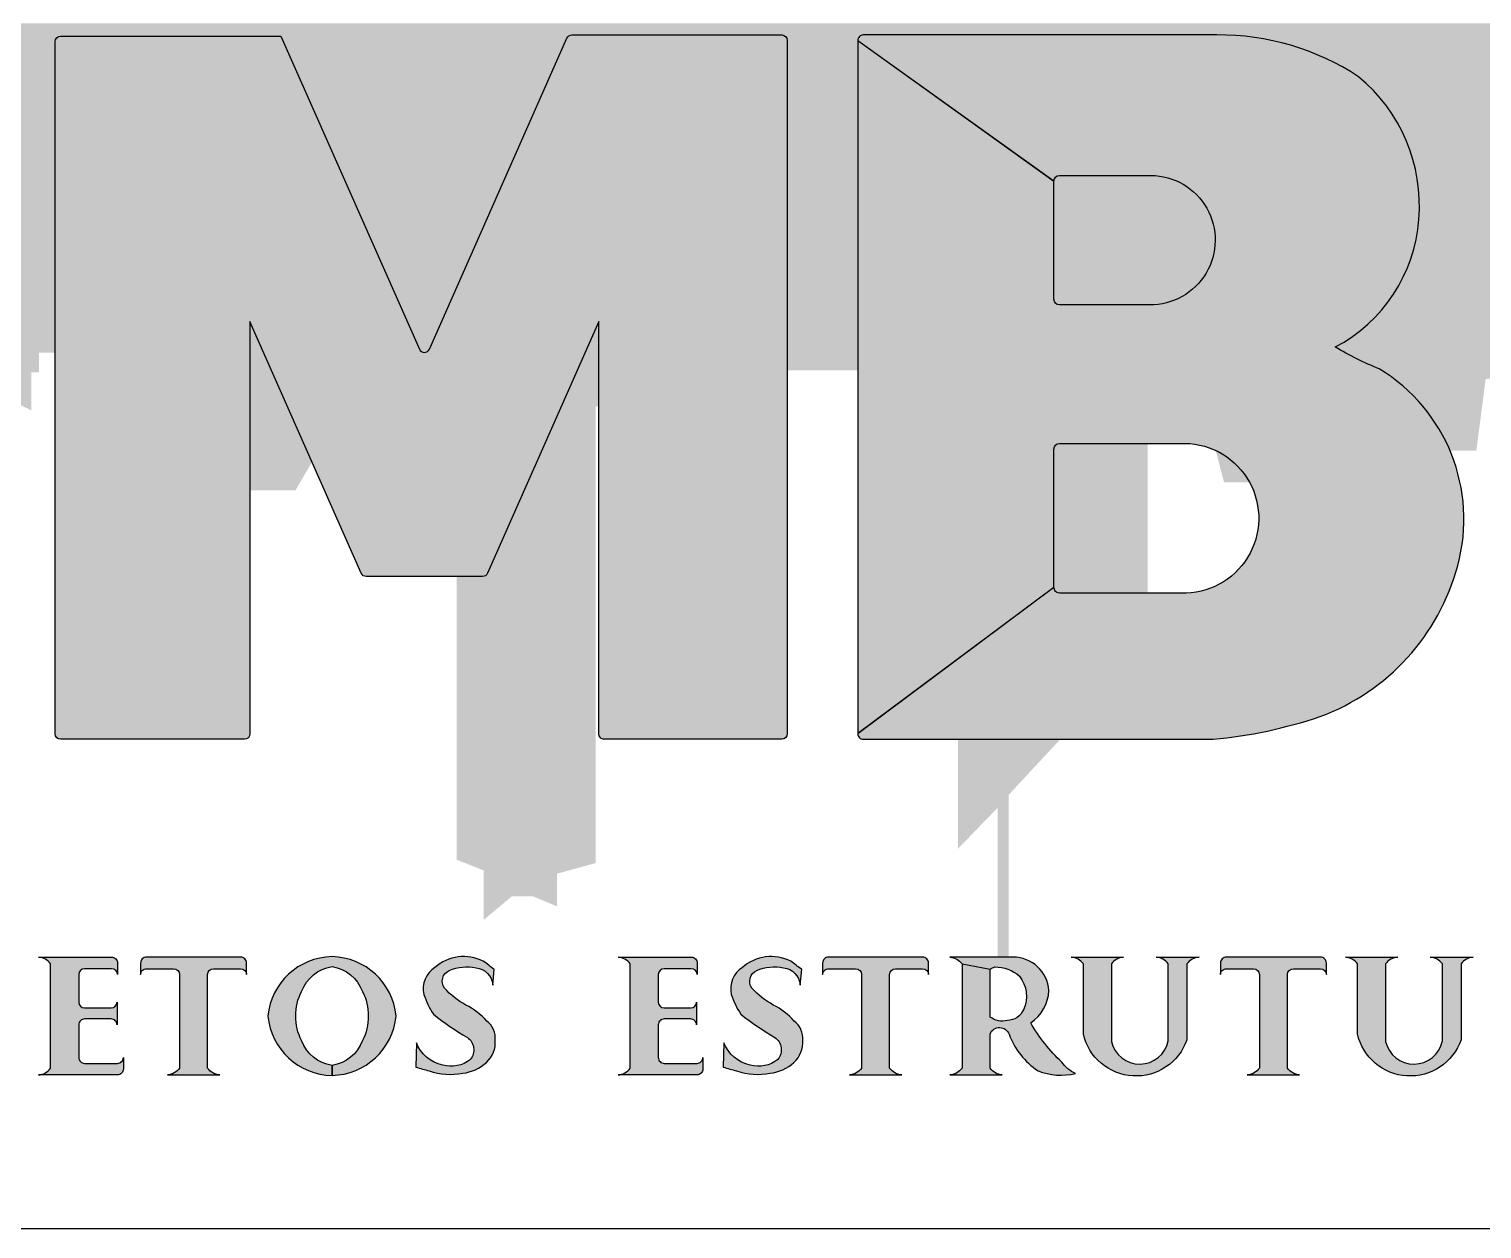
# Model space of a CAD drawing. Extents: x -1 to 122, y -1 to 61.
# Drawn here: x 106.956 to 108.926, y 7.14 to 8.766 of the extents above; entities that cross this region are included whole.
import ezdxf
from ezdxf.enums import TextEntityAlignment as Align

# ---------------------------------------------------------------- set-up
doc = ezdxf.new("R2010")
doc.units = 0
doc.header["$MEASUREMENT"] = 0
doc.layers.get('0').update_dxf_attribs({"linetype": 'CONTINUOUS'})
for name, color, linetype in [('ARQ_CAR', 7, 'CONTINUOUS'), ('ARQ_CAR-TXT', 7, 'CONTINUOUS'), ('ARQ_TXT-2', 2, 'CONTINUOUS'), ('ARQ_TXT-4', 4, 'CONTINUOUS'), ('ARQ_VISTA 0', 251, 'CONTINUOUS'), ('ver', 20, 'CONTINUOUS')]:
    doc.layers.add(name, color=color, linetype=linetype)
doc.styles.add('01-MILLEU', font='GOTHIC.TTF')

# ---------------------------------------------------------------- blocks, each defined once
blk = doc.blocks.new('SELO METROCASA - EXECUTIVO')
at = {"layer": 'ARQ_CAR', "color": 5}
blk.add_lwpolyline([(0, 59.99999999994543), (-175, 59.99999999994542)], dxfattribs=at)
at = {"layer": 'ARQ_CAR-TXT', "color": 4, "style": '01-MILLEU'}
blk.add_attdef('ASSUNTO.DO.PROJETO', (-163.5403751093654, 18.20899999997266), '', height=3.691451246442872, dxfattribs=at)
at = {"layer": 'ARQ_TXT-2', "style": '01-MILLEU'}
for tag, p, height in [('DESCRIÇÃO.DA.REVISÃO_0', (-131.2403025830235, 156.4870554480729), 2), ('MC_XXX-XX', (-33.89999999985446, 82.80000000004092), 1.5), ('RESPONSÁVEL', (-33.99999999985448, 73.46000000005034), 1.5), ('COORDENADOR', (-33.99999999985448, 63.46000000005944), 1.5), ('XXX-XX', (-33.89999999985446, 51.19999999995453), 3.65), ('DISCIPLINA', (-33.89999999985446, 41.19999999996362), 3.65), ('OBRA', (-164.0087502187439, 39.31416704031011), 3), ('ENDEREÇO', (-164.0087502187439, 34.81416704031011), 3), ('ESCALA', (-155.5087502187439, 2.699999999999996), 2)]:
    blk.add_attdef(tag, p, '', height=height, dxfattribs=at)
for tag, p in [('N_REV0', (-169.7384224560608, 157.5440678589604)), ('R_DES', (-155.8362915799234, 157.4870554480729)), ('DATA_0', (-140.1637954612883, 157.4870554480729))]:
    blk.add_attdef(tag, text='', height=2, dxfattribs=at).set_placement(p, align=Align.MIDDLE_CENTER)
blk.add_attdef('DCP', text='', height=3.237200152157276, dxfattribs=at).set_placement((-23.61815879345405, 17.17673637628295), align=Align.MIDDLE_LEFT)
blk.add_attdef('DES', text='', height=2.988184755837485, dxfattribs=at).set_placement((-19.84147915505966, 12.19339888899008), align=Align.MIDDLE)
at = {"layer": 'ARQ_TXT-4', "style": '01-MILLEU'}
blk.add_attdef('CLIENTE', (-164.5087502187439, 45.79695220924827), '', height=5, dxfattribs=at)
at = {"layer": 'ARQ_VISTA 0', "style": '01-MILLEU'}
blk.add_attdef('LOGO', (-164.5087502187439, 77.38317315033532), '', height=5, dxfattribs=at)

msp = doc.modelspace()

# ---------------------------------------------------------------- hatches: boundary and pattern name
h = msp.add_hatch(color=256)
h.set_gradient(color1=(255, 255, 255), color2=(91, 91, 91), tint=1, name='CURVED')
h.paths.add_polyline_path([(107.3400362895281, 8.179189969191427), (107.2558638305321, 8.369504620833183), (107.2558638305321, 8.140946418475366), (107.3176169792681, 8.140946418475366)], flags=17)
edge = h.paths.add_edge_path()
edge.add_line((107.7288252055354, 8.255080965202339), (107.7288252055354, 8.36950462083341))
edge.add_line((107.7288252055354, 8.369504620833183), (107.5779272620765, 8.02832307659223))
edge.add_arc((107.5711275320913, 8.03133046455973), 0.007435099881939786, 270, 336.1411279704151, ccw=False)
edge.add_line((107.5711275320913, 8.023895364677216), (107.5362302305065, 8.023895364677216))
edge.add_line((107.536230230506, 8.023895364677216), (107.536230230506, 7.640055479364761))
edge.add_line((107.536230230506, 7.640055479365216), (107.5726256083357, 7.625609623579109))
edge.add_line((107.5726256083362, 7.625609623579109), (107.5726256083362, 7.558506069211987))
edge.add_line((107.5726256083362, 7.558506069212214), (107.610940887473, 7.590569013226329))
edge.add_line((107.6109408874735, 7.590569013225647), (107.6394154333865, 7.590569013225647))
edge.add_line((107.6394154333861, 7.590569013225647), (107.6722152643828, 7.576879192917247))
edge.add_line((107.6722152643828, 7.576879192917474), (107.6722152643828, 7.621190886068732))
edge.add_line((107.6722152643828, 7.621190886068504), (107.724397239614, 7.635601214591858))
edge.add_line((107.7243972396131, 7.635601214592313), (107.7243972396131, 8.253936634984072))
edge.add_line((107.7243972396131, 8.253936634984072), (107.7288252055349, 8.255080965202339))
edge = h.paths.add_edge_path(flags=17)
edge.add_arc((108.5219187328529, 8.102931661331965), 0.1014001564731682, 28.79111662675934, 64.88071122991677)
edge.add_line((108.5649635313165, 8.194741993310615), (108.5761916775699, 8.151767781827218))
edge.add_line((108.576191677569, 8.151767781827218), (108.6107839401488, 8.151767781827218))
edge = h.paths.add_edge_path()
edge.add_line((108.0798318767669, 8.303210101771171), (108.0798318767669, 8.74982294549595))
edge.add_line((108.0798318767669, 8.74982294549595), (108.3456641983829, 8.559457909053933))
edge.add_line((108.3456641983829, 8.55945790905416), (108.3456641983829, 8.39966732536918))
edge.add_arc((108.353099298265, 8.39966732536918), 0.007435099881940207, 180, 270)
edge.add_line((108.353099298265, 8.392232225487348), (108.4753758804381, 8.392232225487348))
edge.add_arc((108.476557177063, 8.479915714229307), 0.08769144576129384, 269.2281418382186, 450.3257853274533)
edge.add_line((108.4760585638545, 8.5676057424228), (108.3530992982659, 8.5676057424228))
edge.add_arc((108.353099298265, 8.560170642540967), 0.007435099881940207, 90, 180)
edge.add_line((108.3456641983829, 8.560170642540967), (108.0798318767669, 8.750535678982985))
edge.add_arc((108.0872669766499, 8.750535678982985), 0.007435099881940207, 90, 180, ccw=False)
edge.add_line((108.0872669766499, 8.757970778864589), (108.5667006573762, 8.757970778864589))
edge.add_arc((108.5696062198384, 8.414159599697356), 0.3438234564622648, 56.65671037308363, 90.4841974699915, ccw=False)
edge.add_arc((108.6156169817836, 8.527038422051234), 0.2254746008920237, -4.873497589609713, 50.6468058414215, ccw=False)
edge.add_arc((108.6280688213814, 8.523424739742083), 0.2127759682980724, 297.7002908840801, 355.8112263864524, ccw=False)
edge.add_arc((108.9581387095667, 8.724360193423351), 0.4527803385749835, 239.3003060874027, 247.7311382111136)
edge.add_arc((108.6633929940689, 8.101672020962539), 0.2380208373245867, 22.985379362345725, 58.83885732105989, ccw=False)
edge.add_line((108.8825160550431, 8.194618258918169), (108.9182960149596, 8.194618258918169))
edge.add_line((108.9182960149591, 8.194618258918169), (108.9308995471355, 8.291640476240943))
edge.add_line((108.9308995471355, 8.29164047624117), (108.9878488865164, 8.299075034947052))
edge.add_line((108.9878488865169, 8.299075034947279), (108.9878488865169, 8.223557321926862))
edge.add_line((108.9878488865169, 8.223557321927089), (109.0346860896169, 8.113636518586688))
edge.add_line((109.0346860896165, 8.11363651858646), (109.0998136637744, 8.224681111103607))
edge.add_line((109.0998136637753, 8.224681111103834), (109.0998136637753, 8.350084903541344))
edge.add_line((109.0998136637753, 8.350084903540889), (109.2137869391821, 8.350084903540889))
edge.add_line((109.2137869391817, 8.350084903540889), (109.2137869391817, 8.130773304498732))
edge.add_line((109.2137869391817, 8.130773304498959), (109.3394403657343, 8.121753485392034))
edge.add_line((109.3394403657343, 8.121753485392034), (109.3394403657343, 8.30456544768326))
edge.add_line((109.3394403657343, 8.304565447683714), (109.4608647236718, 8.304565447683714))
edge.add_line((109.4608647236718, 8.304565447683714), (109.4608647236718, 8.259412158020083))
edge.add_line((109.4608647236718, 8.259412158019856), (109.4981398582253, 8.259412158019856))
edge.add_line((109.4981398582258, 8.259412158019856), (109.4981398582258, 8.30193730610931))
edge.add_line((109.4981398582258, 8.301937306109082), (109.5745727023845, 8.301937306109082))
edge.add_line((109.5745727023845, 8.301937306109082), (109.5890115265624, 8.383930451225567))
edge.add_line((109.5890115265624, 8.383930451225794), (109.6490463944055, 8.383930451225794))
edge.add_line((109.6490463944046, 8.383930451225794), (109.6577307146025, 8.33336021197924))
edge.add_line((109.6577307146034, 8.33336021197924), (109.6709459557682, 8.33336021197924))
edge.add_line((109.6709459557673, 8.33336021197924), (109.6641495743178, 8.385817392280885))
edge.add_line((109.6641495743187, 8.38581739228134), (109.760721532038, 8.443744676206094))
edge.add_line((109.7607215320376, 8.443744676205867), (109.7869476162604, 8.525296330762373))
edge.add_line((109.7869476162604, 8.525296330762373), (109.7869476162604, 8.657593014318351))
edge.add_arc((109.8147133675465, 8.71571202429486), 0.06441083965582263, 115.5479368449065, 244.4643475700548, ccw=False)
edge.add_line((109.7869351559797, 8.773825079861396), (106.1053726559798, 8.773825079861396))
edge.add_arc((106.0656723515116, 8.705148395280318), 0.07932591745437188, -13.735721130798993, 59.9688479829353, ccw=False)
edge.add_arc((106.011098817918, 8.73711578860052), 0.1410943101645076, 301.3760795084615, 338.8959344118896, ccw=False)
edge.add_line((106.0845600271404, 8.616653947752681), (106.1323083985457, 8.44031900506279))
edge.add_arc((106.1165118746962, 8.285112740838983), 0.1560080594711831, 38.356784728823584, 84.1885831267299, ccw=False)
edge.add_arc((106.1862951603388, 8.349877100207593), 0.06155306664482096, -63.662093375288975, 31.375701434723908, ccw=False)
edge.add_line((106.2136040527238, 8.294713666575987), (106.2130800608074, 8.252215013394377))
edge.add_line((106.2130800608069, 8.252215013394604), (106.2910054154835, 8.113993980875463))
edge.add_line((106.2910054154849, 8.113993980875236), (106.3502725320226, 8.112348504774943))
edge.add_arc((106.3564528002115, 8.039412298619524), 0.0731975811294393, -36.624065952300384, 94.84340274656921, ccw=False)
edge.add_line((106.4151987612549, 7.9957454010394), (106.5014769596682, 7.987506360588483))
edge.add_line((106.5014769596686, 7.987506360588938), (106.5284045329117, 8.06110839324269))
edge.add_line((106.5284045329117, 8.06110839324269), (106.6588902376715, 8.08515525911848))
edge.add_line((106.6588902376715, 8.085155259118253), (106.6588902376715, 8.306652031152723))
edge.add_line((106.6588902376715, 8.306652031153405), (106.6964918975813, 8.318375151975758))
edge.add_line((106.6964918975822, 8.318375151975076), (106.7240592360739, 8.286984981548855))
edge.add_line((106.7240592360726, 8.286984981548855), (106.771516977631, 8.286984981548855))
edge.add_line((106.7715169776319, 8.286984981548855), (106.7715169776319, 8.049697135002177))
edge.add_line((106.7715169776319, 8.049697135002177), (106.7951995968409, 8.049697135002177))
edge.add_line((106.7951995968405, 8.049697135002177), (106.7951995968405, 7.992036004469171))
edge.add_line((106.7951995968405, 7.992036004469171), (106.8264982528857, 7.992036004469171))
edge.add_line((106.8264982528857, 7.992036004469171), (106.8455010879133, 7.956842500981153))
edge.add_line((106.8455010879137, 7.956842500981153), (106.8628271488091, 7.956842500981153))
edge.add_line((106.8628271488086, 7.956842500981153), (106.880153209704, 7.989242871878602))
edge.add_line((106.8801532097054, 7.989242871878375), (106.9025094279599, 7.989242871878375))
edge.add_line((106.9025094279595, 7.989242871878375), (106.9025094279595, 8.04969713500195))
edge.add_line((106.9025094279595, 8.049697135002177), (106.931572495187, 8.049697135002177))
edge.add_line((106.931572495187, 8.049697135002177), (106.931572495187, 8.262327692705))
edge.add_line((106.931572495187, 8.262327692705227), (106.959392917648, 8.249350005155335))
edge.add_line((106.9593929176475, 8.249350005155108), (106.9593929176475, 8.30055940668062))
edge.add_line((106.9593929176475, 8.30055940668062), (106.9699206166514, 8.30055940668062))
edge.add_line((106.9699206166519, 8.30055940668062), (106.9699206166519, 8.327246347787465))
edge.add_line((106.9699206166519, 8.327246347787465), (106.9917869230948, 8.327246347787465))
edge.add_line((106.9917869230943, 8.327246347787465), (106.9917869230943, 8.748969304414956))
edge.add_arc((106.9992220229764, 8.748969304415184), 0.007435099881940207, 90, 180, ccw=False)
edge.add_line((106.9992220229764, 8.756404404297243), (107.2978811510287, 8.756404404297243))
edge.add_line((107.2978811510292, 8.756404404297243), (107.485544788049, 8.332095311618374))
edge.add_arc((107.4923445180333, 8.33510269958542), 0.007435099881939786, 203.8588720295849, 336.141127970415)
edge.add_line((107.499144248019, 8.332095311618374), (107.6855423713304, 8.753543066950485))
edge.add_arc((107.6923421013156, 8.750535678982985), 0.007435099881939786, 90, 156.1411279704151, ccw=False)
edge.add_line((107.6923421013156, 8.757970778864589), (107.9766183987353, 8.757970778864589))
edge.add_arc((107.9766183987339, 8.750535678982985), 0.007435099881940207, 0, 90, ccw=False)
edge.add_line((107.9840534986164, 8.750535678982985), (107.9840534986164, 8.303210101771398))
edge.add_line((107.9840534986164, 8.303210101771171), (108.0798318767678, 8.303210101771171))
h.paths.add_polyline_path([(108.3542146201056, 7.80329328845373), (108.2155622867575, 7.80329328845373), (108.2155622867575, 7.654999702176426), (108.2696270300102, 7.710734204034267), (108.2696270300102, 7.495833623944506), (108.2843578868482, 7.495833623944506), (108.2843578868482, 7.728013646412634)])
edge = h.paths.add_edge_path()
edge.add_line((108.2155622867575, 7.911969395142066), (108.3456641983834, 8.00901211770774))
edge.add_arc((108.353099298265, 8.009012117707513), 0.007435099881940207, 180, 270)
edge.add_line((108.353099298265, 8.001577017825682), (108.4726074702338, 8.001577017825682))
edge.add_line((108.4726074702343, 8.001577017825682), (108.4726074702343, 8.204177720175537))
edge.add_line((108.4726074702343, 8.204177720175537), (108.3530992982654, 8.204177720175537))
edge.add_arc((108.353099298265, 8.196742620293477), 0.007435099881940207, 90, 180)
edge.add_line((108.3456641983829, 8.196742620293477), (108.3456641983829, 8.009724851194093))
edge.add_line((108.3456641983829, 8.009724851194548), (108.2155622867575, 7.9126821286291))
edge.add_line((108.2155622867575, 7.912682128628646), (108.2155622867575, 7.911969395141838))
h = msp.add_hatch(color=256)
edge = h.paths.add_edge_path()
edge.add_line((107.0237108930905, 7.484386151132682), (107.0237108930905, 7.447250289680639))
edge.add_arc((107.0317641426123, 7.447250289680525), 0.008053249521822181, 179.9999999991912, 269.9999999991912)
edge.add_line((107.0317641426122, 7.439197040158703), (107.0676515615695, 7.439197040158703))
edge.add_arc((107.0676515615694, 7.447250289680525), 0.008053249521822181, 270.0000000008088, 360.0000000008088)
edge.add_line((107.0757048110912, 7.447250289680639), (107.0757048110912, 7.416220616607504))
edge.add_arc((107.0676515615694, 7.416220616607646), 0.008053249521822181, 359.9999999989889, 449.9999999991912)
edge.add_line((107.0676515615695, 7.42427386612944), (107.0317641426122, 7.42427386612944))
edge.add_arc((107.0317641426123, 7.416220616607646), 0.00805324952179376, 90.00000000080884, 180.000000001011)
edge.add_line((107.0237108930905, 7.416220616607504), (107.0237108930905, 7.372132085341988))
edge.add_arc((107.0317641426123, 7.372132085341846), 0.008053249521822181, 179.999999998989, 269.9999999991912)
edge.add_line((107.0317641426122, 7.364078835820052), (107.0761968730689, 7.364078835820052))
edge.add_arc((107.076196873069, 7.372132085342074), 0.008053249522021133, 269.9999999991912, 359.9999999993934)
edge.add_line((107.084250122591, 7.372132085341988), (107.084250122591, 7.356490856993375))
edge.add_arc((107.076196873069, 7.356490856993474), 0.008053249522049555, 269.9999999991912, 359.9999999992923, ccw=False)
edge.add_line((107.0761968730689, 7.348437607471439), (106.9692036481778, 7.348437607471894))
edge.add_arc((106.9679459817279, 7.369924529388172), 0.02152369713444604, 273.3497984584882, 325.3443014952986)
edge.add_line((106.9856510298822, 7.357685215347416), (106.9856510298827, 7.498833021126572))
edge.add_arc((106.9679459817275, 7.486593707085689), 0.02152369713525236, 34.65569850360473, 86.65020154042938)
edge.add_line((106.9692036481778, 7.508080629002777), (107.0683991698287, 7.508080629003004))
edge.add_arc((107.0683991698285, 7.500027379481082), 0.008053249521921657, -1.718774456094252e-09, 89.9999999983823, ccw=False)
edge.add_line((107.0764524193504, 7.500027379480841), (107.0764524193504, 7.484386151132682))
edge.add_arc((107.0683991698286, 7.484386151132796), 0.008053249521822181, 359.9999999991911, 449.9999999991912)
edge.add_line((107.0683991698287, 7.492439400654618), (107.0317641426122, 7.492439400654618))
edge.add_arc((107.0317641426123, 7.484386151132796), 0.008053249521822181, 90.00000000080884, 180.0000000008088)
h = msp.add_hatch(color=256)
edge = h.paths.add_edge_path()
edge.add_line((107.1156466818301, 7.492439400654618), (107.1522817090462, 7.492439400654618))
edge.add_arc((107.1522817090456, 7.484386151133251), 0.008053249521367434, -4.044181878271047e-09, 89.99999999595582, ccw=False)
edge.add_line((107.160334958567, 7.484386151132682), (107.160334958567, 7.357685215347644))
edge.add_arc((107.1426299104124, 7.369924529388413), 0.02152369713472013, 273.34979845935686, 325.3443014957837, ccw=False)
edge.add_line((107.1438875768626, 7.348437607471894), (107.2148422034801, 7.348437607471894))
edge.add_arc((107.2160998699296, 7.369924529389237), 0.02152369713549011, 214.6556985061748, 266.65020154258394, ccw=False)
edge.add_line((107.1983948217748, 7.357685215347416), (107.1983948217752, 7.484386151132682))
edge.add_arc((107.2064480712973, 7.484386151132568), 0.008053249522049555, 89.99999999919117, 179.9999999991912, ccw=False)
edge.add_line((107.2064480712974, 7.492439400654618), (107.2430830985135, 7.492439400654618))
edge.add_arc((107.2430830985134, 7.484386151132796), 0.008053249521822181, -8.088250069704372e-10, 89.99999999919117, ccw=False)
edge.add_line((107.2511363480352, 7.484386151132682), (107.2511363480352, 7.500027379480841))
edge.add_arc((107.2430830985135, 7.500027379481281), 0.008053249521708494, 359.9999999968657, 450)
edge.add_line((107.2430830985135, 7.508080629003004), (107.1156466818292, 7.508080629003004))
edge.add_arc((107.115646681829, 7.500027379481054), 0.008053249521950079, 89.99999999838232, 180.0000000015166)
edge.add_line((107.107593432307, 7.500027379480841), (107.1075934323075, 7.484386151132682))
edge.add_arc((107.1156466818298, 7.484386151132341), 0.008053249522276928, 89.99999999757352, 179.9999999975735, ccw=False)
h = msp.add_hatch(color=256)
edge = h.paths.add_edge_path()
edge.add_arc((107.3899476347883, 7.428603356823871), 0.07207826935997924, 152.7993499205295, 180.273639939103, ccw=False)
edge.add_arc((107.3749346701002, 7.443470821212983), 0.05231764032300545, 98.6296822146557, 159.7826077347072, ccw=False)
edge.add_arc((107.3592344024851, 7.443470821227891), 0.05231764030998428, 20.217392250242426, 81.370317770339, ccw=False)
edge.add_arc((107.3442214377885, 7.428603356825079), 0.0720782693590939, -0.2736399420547855, 27.200650076517775, ccw=False)
edge.add_arc((107.3442214377881, 7.427914879648725), 0.07207826935950509, -27.200650082687787, 0.27363993587408686, ccw=False)
edge.add_arc((107.3592344024837, 7.413047415243511), 0.05231764030943539, 278.76519178568003, 339.7826077440776, ccw=False)
edge.add_line((107.3672068492064, 7.361340785293393), (107.3672908160646, 7.347758615302425))
edge.add_arc((107.3651853699836, 7.437004272271182), 0.08927048891422704, 271.3514472975953, 354.3781498217149)
edge.add_arc((107.365185369986, 7.419513964202096), 0.08927048891204403, 5.621850179324797, 88.78098098363274)
edge.add_arc((107.3689837026015, 7.419513964196156), 0.08927048891817335, 91.21901902190336, 174.3781498261762)
edge.add_arc((107.3689837025843, 7.437004272258733), 0.0892704889018642, 185.6218501799863, 268.7809809842229)
edge.add_line((107.3670845362821, 7.347753987350913), (107.3670845362807, 7.361322074386678))
edge.add_arc((107.3749346700914, 7.413047415243156), 0.05231764030960599, 200.217392253067, 261.37031777317253, ccw=False)
edge.add_arc((107.3899476347879, 7.427914879647275), 0.07207826935952398, 179.7263600609856, 207.2006500795553, ccw=False)
h = msp.add_hatch(color=256)
edge = h.paths.add_edge_path()
edge.add_line((107.5848715733063, 7.470227260163753), (107.5870363461458, 7.49130924630326))
edge.add_arc((107.2390905393114, 7.047470451831018), 0.5639673394551917, 51.90545741660456, 53.7998681606691)
edge.add_arc((107.5457260462361, 7.449785383223073), 0.05903891168631634, 63.38628239164039, 131.4851206111991)
edge.add_arc((107.5243985691897, 7.465344408033729), 0.03373530265540806, 121.8087769260182, 193.1985737774331)
edge.add_arc((107.5968574480002, 7.491403139910105), 0.1105828393868205, 197.7764633617873, 213.3353108128068)
edge.add_arc((107.7474219722976, 7.739116637810355), 0.3926676846567314, 231.7769635887458, 239.9221715820284)
edge.add_arc((107.5384644955025, 7.38245369734301), 0.02079664085060931, -38.712236674121016, 54.21108590954651, ccw=False)
edge.add_arc((107.5286344848414, 7.401380877168009), 0.04121590710825205, 253.8125356197262, 309.2141784595346, ccw=False)
edge.add_arc((107.5269512337286, 7.409508058337991), 0.04870659061162703, 200.8696015593324, 258.3842193008579, ccw=False)
edge.add_line((107.4814401066377, 7.392156710265724), (107.4805407041553, 7.359172292372747))
edge.add_arc((107.5464256373371, 7.557451882276879), 0.208939273936041, 251.6192309193975, 256.8096045761042)
edge.add_arc((107.5281023778061, 7.440062527803406), 0.09090718661694658, 251.1614880014443, 280.3260857454311)
edge.add_arc((107.537148514404, 7.40842534624764), 0.05825044063865836, 277.1487196683918, 312.4295212039684)
edge.add_arc((107.5517068044745, 7.392610944174535), 0.03675555759522255, 312.3112323815462, 364.5404329531328)
edge.add_arc((107.5589095364533, 7.398050787549593), 0.02954601180209101, 355.0874483459567, 412.5658796805045)
edge.add_arc((107.5063132536342, 7.358574791157153), 0.09454732600308954, 41.73356031145593, 63.4900531348983)
edge.add_arc((107.6046268983262, 7.544534081967043), 0.1158490243662068, 222.637660894831, 241.02972579320618, ccw=False)
edge.add_arc((107.5328381961299, 7.47531278832804), 0.01631220399906531, 114.49888019732981, 214.5461645920514, ccw=False)
edge.add_arc((107.5498596228178, 7.432982650300829), 0.06192411819834427, 78.39844071808619, 112.58852344850911, ccw=False)
edge.add_arc((107.5593969954428, 7.468213452340407), 0.02559482696772676, 5.006828761119891, 83.45846445024091, ccw=False)
edge.add_arc((107.5843100942951, 7.470396058074698), 0.000586303176426888, -16.732398929185877, 5.006828676101975, ccw=False)
h = msp.add_hatch(color=256)
edge = h.paths.add_edge_path()
edge.add_line((107.8093697112112, 7.484386151132682), (107.8093697112112, 7.447250289680639))
edge.add_arc((107.8174229607332, 7.447250289680753), 0.008053249522049555, 180.0000000008088, 270.0000000008088)
edge.add_line((107.8174229607334, 7.439197040158703), (107.8533103796903, 7.439197040158703))
edge.add_arc((107.8533103796904, 7.447250289680753), 0.008053249522049555, 269.9999999991912, 359.9999999991911)
edge.add_line((107.8613636292124, 7.447250289680639), (107.8613636292124, 7.416220616607504))
edge.add_arc((107.8533103796904, 7.416220616607418), 0.008053249522049555, 6.066286630449074e-10, 90.00000000080884)
edge.add_line((107.8533103796903, 7.42427386612944), (107.8174229607334, 7.42427386612944))
edge.add_arc((107.8174229607332, 7.416220616607418), 0.008053249522021133, 89.99999999919116, 179.9999999993934)
edge.add_line((107.8093697112112, 7.416220616607504), (107.8093697112112, 7.372132085341988))
edge.add_arc((107.8174229607332, 7.372132085342074), 0.008053249522049555, 180.0000000006066, 270.0000000008088)
edge.add_line((107.8174229607334, 7.364078835820052), (107.8618556911901, 7.364078835820052))
edge.add_arc((107.86185569119, 7.372132085341846), 0.00805324952179376, 270.0000000008088, 360.0000000010111)
edge.add_line((107.8699089407118, 7.372132085341988), (107.8699089407118, 7.356490856993375))
edge.add_arc((107.86185569119, 7.356490856993247), 0.008053249521822181, -89.99999999919117, 9.098926057049539e-10, ccw=False)
edge.add_line((107.8618556911901, 7.348437607471439), (107.7548624662985, 7.348437607471894))
edge.add_arc((107.7536047998489, 7.369924529388641), 0.02152369713490091, 273.349798457811, 325.3443014946159)
edge.add_line((107.7713098480034, 7.357685215347416), (107.7713098480039, 7.498833021126572))
edge.add_arc((107.7536047998484, 7.48659370708522), 0.02152369713570607, 34.65569850428743, 86.65020154110657)
edge.add_line((107.7548624662985, 7.508080629002777), (107.8540579879495, 7.508080629003004))
edge.add_arc((107.8540579879495, 7.500027379480855), 0.00805324952214903, -1.0112444215337746e-10, 90, ccw=False)
edge.add_line((107.8621112374716, 7.500027379480841), (107.8621112374716, 7.484386151132682))
edge.add_arc((107.8540579879496, 7.484386151132568), 0.008053249522049555, 8.0883821739321e-10, 90.00000000080884)
edge.add_line((107.8540579879495, 7.492439400654618), (107.8174229607334, 7.492439400654618))
edge.add_arc((107.8174229607332, 7.484386151132568), 0.008053249522049555, 89.99999999919116, 179.9999999991912)
h = msp.add_hatch(color=256)
edge = h.paths.add_edge_path()
edge.add_line((108.0016539796478, 7.470227260163753), (108.0038187524869, 7.49130924630326))
edge.add_arc((107.6558729456525, 7.047470451831018), 0.5639673394551917, 51.90545741660456, 53.7998681606691)
edge.add_arc((107.9625084525772, 7.449785383223073), 0.05903891168631634, 63.38628239164039, 131.4851206111991)
edge.add_arc((107.9411809755308, 7.465344408033729), 0.03373530265540806, 121.8087769260182, 193.1985737774331)
edge.add_arc((108.0136398543413, 7.491403139910105), 0.1105828393868205, 197.7764633617873, 213.3353108128068)
edge.add_arc((108.164204378639, 7.739116637813552), 0.3926676846593841, 231.7769635890085, 239.922171582291)
edge.add_arc((107.955246901844, 7.38245369734301), 0.02079664085060931, -38.712236674121016, 54.21108590954651, ccw=False)
edge.add_arc((107.945416891183, 7.401380877168009), 0.04121590710825205, 253.8125356197262, 309.2141784595346, ccw=False)
edge.add_arc((107.9437336400702, 7.409508058337991), 0.04870659061162703, 200.8696015593324, 258.3842193008579, ccw=False)
edge.add_line((107.8982225129793, 7.392156710265724), (107.8973231104968, 7.359172292372747))
edge.add_arc((107.9632080436784, 7.557451882271863), 0.2089392739312088, 251.619230919023, 256.8096045757296)
edge.add_arc((107.9448847841471, 7.440062527803406), 0.09090718661694658, 251.1614880014443, 280.3260857454311)
edge.add_arc((107.9539309207451, 7.40842534624764), 0.05825044063865836, 277.1487196683918, 312.4295212039684)
edge.add_arc((107.9684892108159, 7.39261094417499), 0.03675555759540577, 312.3112323808069, 364.5404329523981)
edge.add_arc((107.9756919427948, 7.398050787549593), 0.02954601180209101, 355.0874483459567, 412.5658796805045)
edge.add_arc((107.9230956599755, 7.358574791155974), 0.09454732600404436, 41.73356031189762, 63.49005313534063)
edge.add_arc((108.0214093046675, 7.544534081965651), 0.1158490243650985, 222.6376608944004, 241.0297257927743, ccw=False)
edge.add_arc((107.9496206024715, 7.47531278832804), 0.01631220399906531, 114.49888019732981, 214.5461645920514, ccw=False)
edge.add_arc((107.9666420291591, 7.432982650301568), 0.06192411819757466, 78.39844071815469, 112.58852344857749, ccw=False)
edge.add_arc((107.9761794017839, 7.468213452340407), 0.02559482696772676, 5.006828761119891, 83.45846445024091, ccw=False)
edge.add_arc((108.0010925006365, 7.470396058073504), 0.0005863031763045626, -16.73239881107378, 5.0068287942501115, ccw=False)
h = msp.add_hatch(color=256)
edge = h.paths.add_edge_path()
edge.add_line((108.0402329514763, 7.492439400654618), (108.0768679786924, 7.492439400654618))
edge.add_arc((108.0768679786918, 7.484386151133251), 0.008053249521367434, -4.044181878271047e-09, 89.99999999595582, ccw=False)
edge.add_line((108.0849212282132, 7.484386151132682), (108.0849212282132, 7.357685215347644))
edge.add_arc((108.0672161800585, 7.369924529388413), 0.02152369713472013, 273.34979845935686, 325.3443014957837, ccw=False)
edge.add_line((108.0684738465087, 7.348437607471894), (108.1394284731263, 7.348437607471894))
edge.add_arc((108.1406861395758, 7.369924529389237), 0.02152369713549011, 214.6556985061748, 266.65020154258394, ccw=False)
edge.add_line((108.1229810914209, 7.357685215347416), (108.1229810914214, 7.484386151132682))
edge.add_arc((108.1310343409432, 7.484386151132796), 0.008053249521822181, 90.00000000080883, 180.0000000008088, ccw=False)
edge.add_line((108.1310343409431, 7.492439400654618), (108.1676693681597, 7.492439400654618))
edge.add_arc((108.1676693681596, 7.484386151132796), 0.008053249521822181, -8.088250069704372e-10, 89.99999999919117, ccw=False)
edge.add_line((108.1757226176814, 7.484386151132682), (108.1757226176814, 7.500027379480841))
edge.add_arc((108.1676693681597, 7.500027379481281), 0.008053249521708494, 359.9999999968657, 450)
edge.add_line((108.1676693681597, 7.508080629003004), (108.0402329514754, 7.508080629003004))
edge.add_arc((108.0402329514751, 7.500027379481054), 0.008053249521950079, 89.99999999838232, 180.0000000015166)
edge.add_line((108.0321797019532, 7.500027379480841), (108.0321797019537, 7.484386151132682))
edge.add_arc((108.0402329514759, 7.484386151132341), 0.008053249522276928, 89.99999999757352, 179.9999999975735, ccw=False)
h = msp.add_hatch(color=256)
edge = h.paths.add_edge_path()
edge.add_line((108.2903083547634, 7.508080629003004), (108.2046592854644, 7.508080629002777))
edge.add_arc((108.203401619014, 7.486593707085689), 0.02152369713528125, 34.65569850360481, 86.6502015404294, ccw=False)
edge.add_line((108.2211066671693, 7.498833021126572), (108.259166530377, 7.49156234135971))
edge.add_arc((108.2722648238764, 7.47341956711297), 0.02237689768410496, 107.01776355135209, 125.8276453518053, ccw=False)
edge.add_arc((108.266140438042, 7.445315315814483), 0.04950317675190786, 48.669566149871116, 90.49146809962548, ccw=False)
edge.add_arc((108.2643098037461, 7.45505076279693), 0.0440976735189825, -24.361826704739883, 38.47627495156712, ccw=False)
edge.add_arc((108.2820916388474, 7.446749529109297), 0.02447597113524231, 271.17540168582883, 336.16983829855644, ccw=False)
edge.add_arc((108.2756687071718, 7.448864700390104), 0.02747309181184231, 233.08232446750242, 284.5997571478239, ccw=False)
edge.add_line((108.259166530377, 7.426899980161167), (108.259166530377, 7.491491447421183))
edge.add_line((108.259166530377, 7.491491447421183), (108.2211066671693, 7.498576790177182))
edge.add_line((108.2211066671693, 7.498576790177182), (108.2211066671693, 7.357685215347871))
edge.add_arc((108.2034016190143, 7.369924529388868), 0.02152369713512997, 273.3497984589841, 325.34430149580214, ccw=False)
edge.add_line((108.2046592854644, 7.348437607471894), (108.2756139120824, 7.348437607471212))
edge.add_arc((108.2768715785329, 7.369924529388982), 0.02152369713597549, 214.6556985030701, 266.65020153993123, ccw=False)
edge.add_line((108.259166530377, 7.357685215347871), (108.259166530377, 7.403910088714653))
edge.add_arc((108.2719581727429, 7.398943127184481), 0.01372212888944371, 19.542839544252786, 158.7789379518911, ccw=False)
edge.add_arc((108.3816642616079, 7.440124871811918), 0.1034612886279771, 200.7121786128249, 236.2136212336623)
edge.add_arc((108.3555568108643, 7.432756581822289), 0.08466870373061618, 248.2117071131202, 283.3209701309112)
edge.add_arc((108.3937441496049, 7.392398831615864), 0.0459964870108197, 215.2901498066168, 246.0399279739704, ccw=False)
edge.add_arc((108.512432137352, 7.532131492932322), 0.2281797658803586, 209.7042529028118, 226.788900413569, ccw=False)
edge.add_arc((108.2831104098005, 7.465423918275476), 0.0558403870255343, 303.876863154667, 357.1471711071362)
edge.add_arc((108.2904197932137, 7.45951821032051), 0.04856254654380712, 3.69129873512087, 90.1314790705018)
h = msp.add_hatch(color=256)
edge = h.paths.add_edge_path()
edge.add_arc((108.4413191587095, 7.486593707085675), 0.02152369713529544, 93.34979845956842, 145.3443014963642)
edge.add_line((108.4236141105543, 7.498833021126572), (108.4236141105547, 7.393934485635143))
edge.add_arc((108.4620447395869, 7.402416994240184), 0.03935563746203893, 192.4469034688028, 348.5834064074969)
edge.add_line((108.5006216820538, 7.394626890906736), (108.5006216820547, 7.498833021126572))
edge.add_arc((108.4829166338995, 7.486593707085675), 0.02152369713526044, 34.65569850363584, 86.6502015404316)
edge.add_line((108.4841743003498, 7.508080629002777), (108.5424111548886, 7.508080629002777))
edge.add_arc((108.5436688213387, 7.486593707085206), 0.02152369713575031, 93.34979845889123, 145.3443014956815)
edge.add_line((108.5259637731832, 7.498833021126572), (108.5259637731823, 7.396119022487525))
edge.add_arc((108.456909327313, 7.420066937418866), 0.07308911768440234, 192.5055539860472, 340.8735777182344, ccw=False)
edge.add_line((108.3855542473461, 7.404240640100667), (108.3855542473465, 7.498833021126572))
edge.add_arc((108.3678491991911, 7.486593707085206), 0.02152369713571415, 34.65569850431854, 86.65020154110877)
edge.add_line((108.3691068656412, 7.508080629002777), (108.4400614922592, 7.508080629002777))
h = msp.add_hatch(color=256)
edge = h.paths.add_edge_path()
edge.add_line((108.5794879991726, 7.492439400654618), (108.6161230263887, 7.492439400654618))
edge.add_arc((108.6161230263881, 7.484386151133251), 0.008053249521367434, -4.044181878271047e-09, 89.99999999595582, ccw=False)
edge.add_line((108.6241762759095, 7.484386151132682), (108.6241762759095, 7.357685215347644))
edge.add_arc((108.6064712277546, 7.369924529388868), 0.02152369713516575, 273.34979845868196, 325.3443014951322, ccw=False)
edge.add_line((108.6077288942046, 7.348437607471894), (108.6786835208226, 7.348437607471894))
edge.add_arc((108.6799411872721, 7.369924529389237), 0.02152369713549011, 214.6556985061748, 266.65020154258394, ccw=False)
edge.add_line((108.6622361391173, 7.357685215347416), (108.6622361391177, 7.484386151132682))
edge.add_arc((108.6702893886395, 7.484386151132796), 0.008053249521822181, 90.00000000080883, 180.0000000008088, ccw=False)
edge.add_line((108.6702893886394, 7.492439400654618), (108.706924415856, 7.492439400654618))
edge.add_arc((108.7069244158559, 7.484386151132796), 0.008053249521822181, -8.088250069704372e-10, 89.99999999919117, ccw=False)
edge.add_line((108.7149776653777, 7.484386151132682), (108.7149776653777, 7.500027379480841))
edge.add_arc((108.706924415856, 7.500027379481281), 0.008053249521708494, 359.9999999968657, 450)
edge.add_line((108.706924415856, 7.508080629003004), (108.5794879991717, 7.508080629003004))
edge.add_arc((108.5794879991714, 7.500027379481054), 0.008053249521950079, 89.99999999838232, 180.0000000015166)
edge.add_line((108.5714347496495, 7.500027379480841), (108.5714347496495, 7.484386151132682))
edge.add_arc((108.579487999172, 7.484386151132114), 0.008053249522504302, 89.99999999595582, 179.9999999959558, ccw=False)
h = msp.add_hatch(color=256)
edge = h.paths.add_edge_path()
edge.add_arc((108.8128996017412, 7.486593707085675), 0.02152369713529544, 93.34979845956842, 145.3443014963642)
edge.add_line((108.795194553586, 7.498833021126572), (108.7951945535864, 7.393934485635143))
edge.add_arc((108.8336251826188, 7.402416994240227), 0.03935563746227014, 192.446903468792, 348.5834064075016)
edge.add_line((108.8722021250859, 7.394626890906736), (108.8722021250868, 7.498833021126572))
edge.add_arc((108.8544970769314, 7.486593707085206), 0.02152369713571415, 34.65569850431854, 86.65020154110877)
edge.add_line((108.8557547433815, 7.508080629002777), (108.9139915979203, 7.508080629002777))
edge.add_arc((108.9152492643706, 7.486593707085675), 0.02152369713529544, 93.34979845956842, 145.3443014963642)
edge.add_line((108.8975442162154, 7.498833021126572), (108.8975442162145, 7.396119022487525))
edge.add_arc((108.8284897703449, 7.420066937418937), 0.07308911768464044, 192.505553986063, 340.87357771824026, ccw=False)
edge.add_line((108.7571346903777, 7.404240640100667), (108.7571346903782, 7.498833021126572))
edge.add_arc((108.739429642223, 7.486593707085675), 0.02152369713526044, 34.65569850363584, 86.6502015404316)
edge.add_line((108.7406873086733, 7.508080629002777), (108.8116419352909, 7.508080629002777))
at = {"layer": 'ver'}
h = msp.add_hatch(color=256, dxfattribs=at)
edge = h.paths.add_edge_path()
edge.add_line((107.2978811510292, 8.75640440429747), (107.485544788049, 8.332095311618602))
edge.add_arc((107.492344518034, 8.335102699585903), 0.00743509988196812, 203.8588720296155, 336.1411279703846)
edge.add_line((107.499144248019, 8.332095311618602), (107.6855423713299, 8.75354306695094))
edge.add_arc((107.6923421013152, 8.75053567898307), 0.007435099882405986, 89.99999999649572, 156.1411279670872, ccw=False)
edge.add_line((107.6923421013156, 8.757970778865499), (107.9766183987339, 8.757970778865499))
edge.add_arc((107.976618398734, 8.750535678983098), 0.007435099882400209, 8.761276149016339e-10, 90.00000000087613, ccw=False)
edge.add_line((107.9840534986164, 8.750535678983212), (107.9840534986164, 7.810728388336472))
edge.add_arc((107.9766183987342, 7.810728388336813), 0.007435099882172835, 269.99999999737173, 359.99999999737173, ccw=False)
edge.add_line((107.9766183987339, 7.80329328845464), (107.736260305417, 7.80329328845464))
edge.add_arc((107.7362603054171, 7.810728388336358), 0.007435099881718088, 179.9999999991239, 269.99999999912393, ccw=False)
edge.add_line((107.7288252055354, 7.810728388336472), (107.7288252055354, 8.369504620833865))
edge.add_line((107.7288252055354, 8.369504620833865), (107.5779272620761, 8.028323076592685))
edge.add_arc((107.5711275320911, 8.031330464559744), 0.007435099881870402, 270.00000000175214, 336.14112797208713, ccw=False)
edge.add_line((107.5711275320913, 8.023895364677898), (107.4135615039758, 8.023895364677898))
edge.add_arc((107.4135615039758, 8.0313304645601), 0.007435099882201257, 203.858872029708, 270, ccw=False)
edge.add_line((107.4067617739906, 8.028323076592685), (107.2558638305321, 8.369504620833865))
edge.add_line((107.2558638305321, 8.369504620833865), (107.2558638305321, 7.810728388336472))
edge.add_arc((107.24842873065, 7.810728388336813), 0.007435099882172835, 269.99999999737173, 359.99999999737173, ccw=False)
edge.add_line((107.2484287306496, 7.80329328845464), (106.9992220229764, 7.80329328845464))
edge.add_arc((106.9992220229763, 7.810728388336585), 0.007435099881945462, 180.0000000008761, 270.00000000087607, ccw=False)
edge.add_line((106.9917869230943, 7.810728388336472), (106.9917869230943, 8.748969304415638))
edge.add_arc((106.9992220229763, 8.748969304415525), 0.007435099881945462, 89.99999999912387, 179.9999999991239, ccw=False)
edge.add_line((106.9992220229764, 8.75640440429747), (107.2978811510292, 8.75640440429747))
edge = h.paths.add_edge_path()
edge.add_arc((108.3530992982648, 8.399667325369862), 0.007435099881831775, 180.0000000017522, 270.00000000175214, ccw=False)
edge.add_line((108.3456641983829, 8.399667325369634), (108.3456641983829, 8.559457909054842))
edge.add_line((108.3456641983829, 8.559457909054842), (108.0798318767669, 8.749822945496632))
edge.add_line((108.0798318767669, 8.749822945496632), (108.0798318767669, 7.811441121823279))
edge.add_line((108.0798318767669, 7.811441121823279), (108.3456641983829, 8.009724851194775))
edge.add_line((108.3456641983829, 8.009724851194775), (108.3456641983829, 8.196742620293705))
edge.add_arc((108.353099298265, 8.196742620293705), 0.007435099882059149, 90, 180, ccw=False)
edge.add_line((108.353099298265, 8.204177720175764), (108.5163305935024, 8.204177720175764))
edge.add_arc((108.5219187328536, 8.10293166133232), 0.1014001564729473, -88.28326944358082, 93.15915774342642, ccw=False)
edge.add_line((108.5249564906648, 8.001577017826364), (108.353099298265, 8.001577017826364))
edge.add_arc((108.3530992982649, 8.00901211770831), 0.007435099881945462, 180.0000000008761, 270.00000000087607, ccw=False)
edge.add_line((108.3456641983829, 8.009012117708195), (108.0798318767669, 7.810728388336472))
edge.add_arc((108.0872669766493, 7.81072838833704), 0.007435099882400209, 180.0000000043804, 270.0000000043804)
edge.add_line((108.0872669766499, 7.80329328845464), (108.5616584523281, 7.80329328845464))
edge.add_arc((108.5020948677777, 8.437457925829108), 0.6369557346478457, 275.3657348184397, 288.7159492846432)
edge.add_arc((108.6029010054037, 8.115866252371347), 0.3001223684845918, 290.1890913575166, 345.1201697176018)
edge.add_arc((108.6633929940685, 8.101672020962695), 0.2380208373247189, 344.6831080823126, 418.8388573208547)
edge.add_arc((108.9581387095701, 8.72436019342031), 0.4527803385731099, 239.3003060867827, 247.7311382106449, ccw=False)
edge.add_arc((108.6280688213821, 8.523424739743135), 0.2127759682980059, 297.700290883895, 355.8112263927911)
edge.add_arc((108.6156169817841, 8.527038422051604), 0.2254746008918935, 355.1265024166179, 410.6468058421306)
edge.add_arc((108.5696062198375, 8.414159599696987), 0.3438234564634611, 56.6567103735108, 90.48419747001009)
edge.add_line((108.5667006573753, 8.757970778865499), (108.0872669766499, 8.757970778865499))
edge.add_arc((108.0872669766495, 8.750535678982871), 0.007435099882627583, 89.99999999737175, 179.9999999973717)
edge.add_line((108.0798318767669, 8.750535678983212), (108.3456641983829, 8.560170642541195))
edge.add_arc((108.3530992982651, 8.560170642541308), 0.007435099882172835, 90.00000000087613, 180.0000000008761, ccw=False)
edge.add_line((108.353099298265, 8.567605742423481), (108.4770557902711, 8.567605742423481))
edge.add_arc((108.4765571770628, 8.479915714230074), 0.08769144576121418, -90.77185816191343, 89.67421467241002, ccw=False)
edge.add_line((108.475375880439, 8.39223222548803), (108.353099298265, 8.39223222548803))

# ---------------------------------------------------------------- linework, layer by layer
msp.add_lwpolyline([(108.2155622867575, 7.911969395142293), (108.2155622867575, 7.912682128629328)])
for points in [[(107.0237108930905, 7.484386151132682), (107.0237108930905, 7.447250289680639, 0.414213562373095), (107.0317641426122, 7.439197040158703), (107.0676515615695, 7.439197040158703, 0.414213562373095), (107.0757048110912, 7.447250289680639), (107.0757048110912, 7.416220616607504, 0.4142135623746766), (107.0676515615695, 7.42427386612944), (107.0317641426122, 7.42427386612944, 0.4142135623746766), (107.0237108930905, 7.416220616607504), (107.0237108930905, 7.372132085341988, 0.4142135623746766), (107.0317641426122, 7.364078835820052), (107.0761968730689, 7.364078835820052, 0.4142135623746766), (107.084250122591, 7.372132085341988), (107.084250122591, 7.356490856993375, -0.4142135623740919), (107.0761968730689, 7.348437607471439), (106.9692036481778, 7.348437607471894, 0.2308429278338215), (106.9856510298822, 7.357685215347416), (106.9856510298827, 7.498833021126572, 0.2308429278338194), (106.9692036481778, 7.508080629002777), (107.0683991698287, 7.508080629003004, -0.4142135623738227), (107.0764524193504, 7.500027379480841), (107.0764524193504, 7.484386151132682, 0.414213562373095), (107.0683991698287, 7.492439400654618), (107.0317641426122, 7.492439400654618, 0.414213562373095)], [(107.1156466818301, 7.492439400654618), (107.1522817090462, 7.492439400654618, -0.414213562373095), (107.160334958567, 7.484386151132682), (107.160334958567, 7.357685215347644, -0.2308429278323638), (107.1438875768626, 7.348437607471894), (107.2148422034801, 7.348437607471894, -0.230842927832263), (107.1983948217748, 7.357685215347416), (107.1983948217752, 7.484386151132682, -0.414213562373095), (107.2064480712974, 7.492439400654618), (107.2430830985135, 7.492439400654618, -0.414213562373095), (107.2511363480352, 7.484386151132682), (107.2511363480352, 7.500027379480841, 0.4142135623886002), (107.2430830985135, 7.508080629003004), (107.1156466818292, 7.508080629003004, 0.4142135623885453), (107.107593432307, 7.500027379480841), (107.1075934323075, 7.484386151132682, -0.414213562373095)], [(107.3178701874575, 7.428259118235516, -0.1204567878313512), (107.3258404156808, 7.461550911698666, -0.2733482820891535), (107.3670845362984, 7.495196162084355, -0.2733482820891726), (107.408328656897, 7.461550911696165, -0.1204567878313333), (107.4162988851184, 7.428259118233015, -0.1204567878313933), (107.4083286568934, 7.394967324770548, -0.2727129332771389), (107.3672068492064, 7.361340785293393), (107.3672908160646, 7.347758615302425, 0.3789993503591554), (107.4540264779907, 7.428259118237335, 0.3796603219786913), (107.3670845362894, 7.508764249120119, 0.3796603219785644), (107.2801425945899, 7.428259118223465, 0.3796603219785163), (107.3670845362821, 7.347753987350913), (107.3670845362807, 7.361322074386678, -0.273348282089205), (107.3258404156808, 7.394967324772594, -0.120456787831389)], [(107.5848715733063, 7.470227260163753), (107.5870363461458, 7.49130924630326, 0.008266114480362807), (107.5721738935426, 7.502568945682967, 0.3062023174626656), (107.5066171640887, 7.494013071725746, 0.3219786310648445), (107.4915543984952, 7.457641739882817, 0.06799276650570034), (107.5044689308542, 7.430633688156647, 0.03555514564524183), (107.5506263863544, 7.399323453760232, -0.4292376381715276), (107.55469204898, 7.369447284355417, -0.2465566743632692), (107.517144273092, 7.361798986956543, -0.2563592880002394), (107.4814401066377, 7.392156710265724), (107.4805407041553, 7.359172292372747, 0.02265115014740607), (107.498748272409, 7.354025018105901, 0.127945951142398), (107.5443975039033, 7.350627716660981, 0.1551692114257021), (107.5764490837131, 7.365430240868406, 0.2319218150799284), (107.5883470127596, 7.395520609269894, 0.2561910250823609), (107.5768690447261, 7.421511880363184, 0.09521680593711683), (107.5485147524954, 7.443181116855655, -0.08042324216446885), (107.5194023303374, 7.466062625642323, -0.466558861592544), (107.5260739254644, 7.490156394415223, -0.1502990240110441), (107.562312846589, 7.493641644954138, -0.35633787380087), (107.5848941603166, 7.470447227374549, -0.09514078976423775)], [(107.8093697112112, 7.484386151132682), (107.8093697112112, 7.447250289680639, 0.414213562373095), (107.8174229607334, 7.439197040158703), (107.8533103796903, 7.439197040158703, 0.414213562373095), (107.8613636292124, 7.447250289680639), (107.8613636292124, 7.416220616607504, 0.4142135623746766), (107.8533103796903, 7.42427386612944), (107.8174229607334, 7.42427386612944, 0.4142135623746766), (107.8093697112112, 7.416220616607504), (107.8093697112112, 7.372132085341988, 0.4142135623746766), (107.8174229607334, 7.364078835820052), (107.8618556911901, 7.364078835820052, 0.4142135623746766), (107.8699089407118, 7.372132085341988), (107.8699089407118, 7.356490856993375, -0.4142135623740919), (107.8618556911901, 7.348437607471439), (107.7548624662985, 7.348437607471894, 0.2308429278338215), (107.7713098480034, 7.357685215347416), (107.7713098480039, 7.498833021126572, 0.2308429278338194), (107.7548624662985, 7.508080629002777), (107.8540579879495, 7.508080629003004, -0.4142135623738227), (107.8621112374716, 7.500027379480841), (107.8621112374716, 7.484386151132682, 0.414213562373095), (107.8540579879495, 7.492439400654618), (107.8174229607334, 7.492439400654618, 0.414213562373095)], [(108.0016539796478, 7.470227260163753), (108.0038187524869, 7.49130924630326, 0.008266114480362807), (107.9889562998837, 7.502568945682967, 0.3062023174626656), (107.9233995704298, 7.494013071725746, 0.3219786310648445), (107.9083368048363, 7.457641739882817, 0.06799276650570034), (107.9212513371953, 7.430633688156647, 0.03555514564524183), (107.9674087926959, 7.399323453760232, -0.4292376381715276), (107.9714744553216, 7.369447284355417, -0.2465566743632692), (107.9339266794335, 7.361798986956543, -0.2563592880002394), (107.8982225129793, 7.392156710265724), (107.8973231104968, 7.359172292372747, 0.02265115014740607), (107.9155306787501, 7.354025018105901, 0.127945951142398), (107.9611799102444, 7.350627716660981, 0.1551692114257021), (107.9932314900542, 7.365430240868406, 0.2319218150799284), (108.0051294191011, 7.395520609269894, 0.2561910250823609), (107.9936514510677, 7.421511880363184, 0.09521680593711683), (107.9652971588365, 7.443181116855655, -0.08042324216446885), (107.9361847366789, 7.466062625642323, -0.466558861592544), (107.942856331806, 7.490156394415223, -0.1502990240110441), (107.9790952529301, 7.493641644954138, -0.35633787380087), (108.0016765666577, 7.470447227374549, -0.09514078976423775)], [(108.0402329514763, 7.492439400654618), (108.0768679786924, 7.492439400654618, -0.414213562373095), (108.0849212282132, 7.484386151132682), (108.0849212282132, 7.357685215347644, -0.2308429278323638), (108.0684738465087, 7.348437607471894), (108.1394284731263, 7.348437607471894, -0.230842927832263), (108.1229810914209, 7.357685215347416), (108.1229810914214, 7.484386151132682, -0.414213562373095), (108.1310343409431, 7.492439400654618), (108.1676693681597, 7.492439400654618, -0.414213562373095), (108.1757226176814, 7.484386151132682), (108.1757226176814, 7.500027379480841, 0.4142135623886002), (108.1676693681597, 7.508080629003004), (108.0402329514754, 7.508080629003004, 0.4142135623885453), (108.0321797019532, 7.500027379480841), (108.0321797019537, 7.484386151132682, -0.414213562373095)], [(108.2903083547634, 7.508080629003004), (108.2046592854644, 7.508080629002777, -0.2308429278338194), (108.2211066671693, 7.498833021126572), (108.259166530377, 7.49156234135971, -0.08225837484403582), (108.2657158180427, 7.49481667141599, -0.1845353673800663), (108.2988323668823, 7.482487917246587, -0.2812667167393965), (108.3044809626189, 7.436860578504181, -0.2914470826029983), (108.2825937191073, 7.422278708149904, -0.2286514397146725), (108.259166530377, 7.426899980161167), (108.259166530377, 7.491491447421183), (108.2211066671693, 7.498576790177182), (108.2211066671693, 7.357685215347871, -0.2308429278338106), (108.2046592854644, 7.348437607471894), (108.2756139120824, 7.348437607471212, -0.2308429278339464), (108.259166530377, 7.357685215347871), (108.259166530377, 7.403910088714653, -0.6952517248741932), (108.2848897923353, 7.403533338070062, 0.1561552674605314), (108.3241296412297, 7.354136467346549, 0.1544028008450052), (108.3750649800139, 7.350365922595344, -0.134982171296168), (108.3562001186096, 7.36582586501531, -0.07468423106021474), (108.3142363939477, 7.419063138148019, 0.2367139255428499), (108.3388815922389, 7.462644703893645, 0.3961308256170448)], [(108.4400614922592, 7.508080629002777, 0.2308429278336417), (108.4236141105543, 7.498833021126572), (108.4236141105547, 7.393934485635143, 0.8107706846395148), (108.5006216820538, 7.394626890906736), (108.5006216820547, 7.498833021126572, 0.2308429278336417), (108.4841743003498, 7.508080629002777), (108.5424111548886, 7.508080629002777, 0.2308429278336417), (108.5259637731832, 7.498833021126572), (108.5259637731823, 7.396119022487525, -0.756074756036587), (108.3855542473461, 7.404240640100667), (108.3855542473465, 7.498833021126572, 0.2308429278336417), (108.3691068656412, 7.508080629002777)], [(108.5794879991726, 7.492439400654618), (108.6161230263887, 7.492439400654618, -0.414213562373095), (108.6241762759095, 7.484386151132682), (108.6241762759095, 7.357685215347644, -0.2308429278323638), (108.6077288942046, 7.348437607471894), (108.6786835208226, 7.348437607471894, -0.230842927832263), (108.6622361391173, 7.357685215347416), (108.6622361391177, 7.484386151132682, -0.414213562373095), (108.6702893886394, 7.492439400654618), (108.706924415856, 7.492439400654618, -0.414213562373095), (108.7149776653777, 7.484386151132682), (108.7149776653777, 7.500027379480841, 0.4142135623886002), (108.706924415856, 7.508080629003004), (108.5794879991717, 7.508080629003004, 0.4142135623885453), (108.5714347496495, 7.500027379480841), (108.5714347496495, 7.484386151132682, -0.414213562373095)], [(108.8116419352909, 7.508080629002777, 0.2308429278336417), (108.795194553586, 7.498833021126572), (108.7951945535864, 7.393934485635143, 0.8107706846395148), (108.8722021250859, 7.394626890906736), (108.8722021250868, 7.498833021126572, 0.2308429278336417), (108.8557547433815, 7.508080629002777), (108.9139915979203, 7.508080629002777, 0.2308429278336417), (108.8975442162154, 7.498833021126572), (108.8975442162145, 7.396119022487525, -0.756074756036587), (108.7571346903777, 7.404240640100667), (108.7571346903782, 7.498833021126572, 0.2308429278336417), (108.7406873086733, 7.508080629002777)]]:
    msp.add_lwpolyline(points, format="xyb", close=True)
for points in [[(107.2978811510292, 8.75640440429747), (107.485544788049, 8.332095311618602, 0.6511599614151545), (107.499144248019, 8.332095311618602), (107.6855423713299, 8.75354306695094, -0.296883434829419), (107.6923421013156, 8.757970778865499), (107.9766183987339, 8.757970778865499, -0.414213562373094), (107.9840534986164, 8.750535678983212), (107.9840534986164, 7.810728388336472, -0.4142135623730961), (107.9766183987339, 7.80329328845464), (107.736260305417, 7.80329328845464, -0.4142135623731), (107.7288252055354, 7.810728388336472), (107.7288252055354, 8.369504620833865), (107.5779272620761, 8.028323076592685, -0.296883434829421), (107.5711275320913, 8.023895364677898), (107.4135615039758, 8.023895364677898, -0.2968834348294149), (107.4067617739906, 8.028323076592685), (107.2558638305321, 8.369504620833865), (107.2558638305321, 7.810728388336472, -0.4142135623730916), (107.2484287306496, 7.80329328845464), (106.9992220229764, 7.80329328845464, -0.4142135623730961), (106.9917869230943, 7.810728388336472), (106.9917869230943, 8.748969304415638, -0.414213562373094), (106.9992220229764, 8.75640440429747)], [(108.353099298265, 8.39223222548803, -0.414213562373095), (108.3456641983829, 8.399667325369634), (108.3456641983829, 8.559457909054842), (108.0798318767669, 8.749822945496632), (108.0798318767669, 7.811441121823279), (108.3456641983829, 8.009724851194775), (108.3456641983829, 8.196742620293705, -0.414213562373095), (108.353099298265, 8.204177720175764), (108.5163305935024, 8.204177720175764, -1.012667445137587), (108.5249564906648, 8.001577017826364), (108.353099298265, 8.001577017826364, -0.414213562373095), (108.3456641983829, 8.009012117708195), (108.0798318767669, 7.810728388336472, 0.414213562373095), (108.0872669766499, 7.80329328845464), (108.5616584523281, 7.80329328845464, 0.05831727549343689), (108.7064790905851, 7.834183778058602, 0.2443797325346483), (108.892959231663, 8.038797053309096, 0.3353511579349334), (108.7865561128546, 8.305350112989387, -0.03680304745854649), (108.7269769942017, 8.335034755841022, 0.2591340710972854), (108.8402764242564, 8.507882990565165, 0.2471059734068917), (108.7585902104342, 8.701387071420456, 0.1486815455552665), (108.5667006573753, 8.757970778865499), (108.0872669766499, 8.757970778865499, 0.414213562373095), (108.0798318767669, 8.750535678983212), (108.3456641983829, 8.560170642541195, -0.414213562373095), (108.353099298265, 8.567605742423481), (108.4770557902711, 8.567605742423481, -1.003900316176104), (108.475375880439, 8.39223222548803)]]:
    msp.add_lwpolyline(points, format="xyb", close=True, dxfattribs=at)

# ---------------------------------------------------------------- block references
at = {"xscale": 0.1006544394922334, "yscale": 0.1006544394922334, "zscale": 0.1006544394922334}
msp.add_blockref('SELO METROCASA - EXECUTIVO', (118.7863312228505, 1.100436935503964), dxfattribs=at)

doc.saveas('drawing.dxf')
